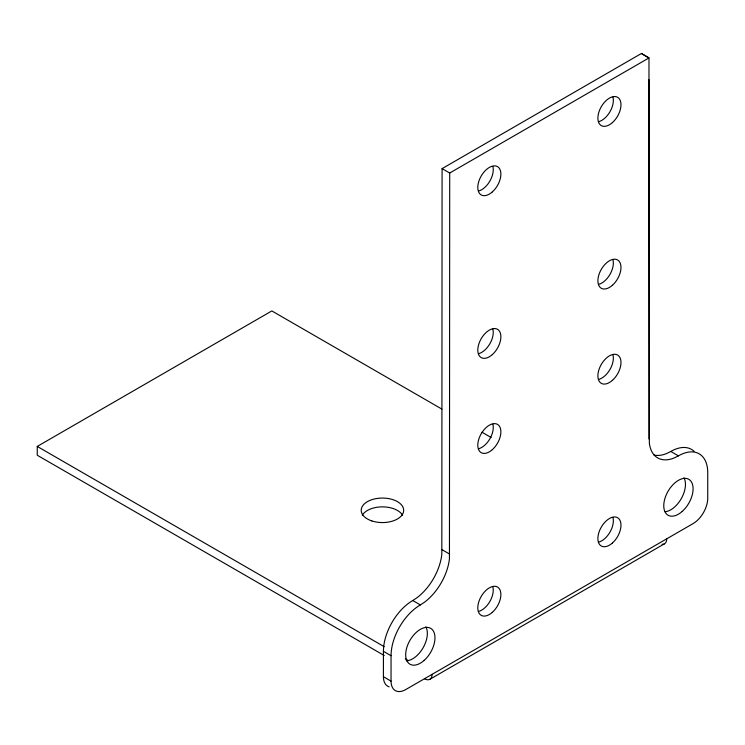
<?xml version="1.0" encoding="UTF-8"?>
<svg xmlns="http://www.w3.org/2000/svg" width="745" height="745" viewBox="0 0 745 745"><rect width="100%" height="100%" fill="white"/><g stroke="black" fill="none" stroke-linecap="round" stroke-linejoin="round"><path stroke-width="1.12" d="M441.822 409.052L271.832 310.926L37.25 446.432L37.25 455.232L384.224 655.507M389.151 686.834A20.739 11.976 -60 0 1 383.414 676.711L383.424 651.316A41.478 23.952 -60 0 1 412.749 600.526L416.576 598.011A41.469 23.933 -60 0 0 441.822 554.28L442.083 168.631L641.352 53.528L648.979 57.924L648.979 439.01M653.98 455.046A41.469 23.933 -60 0 0 666.971 453.379L670.789 451.461L678.416 455.865A41.478 23.952 -60 0 1 707.75 472.796L707.741 498.2A20.739 11.967 -60 0 1 693.083 523.605L405.708 689.581A20.739 11.976 -60 0 1 391.041 681.116L391.05 655.721A41.478 23.952 -60 0 1 420.376 604.921L424.203 602.416A41.469 23.933 -60 0 0 449.449 558.685L449.71 173.026L648.979 57.924L641.473 53.454M432.072 674.337L432.035 675.464A10.784 6.23 60 0 1 425.469 679.254L424.454 678.732M666.691 538.84L666.654 539.976A10.784 6.23 60 0 1 663.73 544.12M429.865 679.291L664.484 543.794M678.416 455.865L674.597 457.775A41.469 23.933 -60 0 1 649.361 443.21L648.979 79.696M442.083 168.631L449.71 173.026M482.062 432.277L491.113 437.501M442.074 549.717L449.701 554.112M412.749 600.517L420.376 604.921M37.25 446.432L384.224 646.707M405.345 658.897L408.362 660.638M383.424 651.316L391.05 655.721M383.414 676.711L391.041 681.116M670.789 451.461A41.478 23.952 -60 0 1 694.061 451.284M492.864 329.141A16.334 9.424 -60 0 1 478.728 353.642M612.958 97.139A16.334 9.424 -60 0 1 598.812 121.64M683.947 477.778A20.739 11.967 -60 0 1 681.498 498.256A20.739 11.967 -60 0 1 665.183 511.75M492.864 424.212A16.334 9.424 -60 0 1 478.728 448.714M492.864 586.883A16.334 9.424 -60 0 1 478.728 611.384M612.958 354.881A16.334 9.424 -60 0 1 598.812 379.382M425.842 626.806A20.73 11.967 -60 0 1 423.058 647.861A20.73 11.967 -60 0 1 406.211 660.796M662.901 544.288A10.784 6.23 60 0 1 662.007 544.278M612.958 259.809A16.334 9.424 -60 0 1 598.812 284.311M612.958 517.552A16.334 9.424 -60 0 1 598.812 542.053M362.349 515.186A21.233 12.255 0 0 1 382.446 506.861A21.233 12.255 0 0 1 402.551 515.186M492.864 166.47A16.334 9.424 -60 0 1 478.728 190.971M424.119 660.433A20.73 11.967 -60 0 0 430.685 628.333A20.73 11.967 -60 0 0 406.174 650.078A20.73 11.967 -60 0 0 424.119 660.433M612.418 122.59A16.334 9.424 -60 0 0 617.596 97.288A16.334 9.424 -60 0 0 598.282 114.423A16.334 9.424 -60 0 0 612.418 122.59M492.324 449.663A16.334 9.424 -60 0 0 497.502 424.371A16.334 9.424 -60 0 0 478.188 441.496A16.334 9.424 -60 0 0 492.324 449.663M612.418 380.332A16.334 9.424 -60 0 0 617.596 355.03A16.334 9.424 -60 0 0 598.282 372.165A16.334 9.424 -60 0 0 612.418 380.332M612.418 285.26A16.334 9.424 -60 0 0 617.596 259.958A16.334 9.424 -60 0 0 598.282 277.093A16.334 9.424 -60 0 0 612.418 285.26M492.324 354.592A16.334 9.424 -60 0 0 497.502 329.299A16.334 9.424 -60 0 0 478.188 346.425A16.334 9.424 -60 0 0 492.324 354.592M612.418 543.003A16.334 9.424 -60 0 0 617.596 517.7A16.334 9.424 -60 0 0 598.282 534.836A16.334 9.424 -60 0 0 612.418 543.003M492.324 612.334A16.334 9.424 -60 0 0 497.502 587.041A16.334 9.424 -60 0 0 478.188 604.167A16.334 9.424 -60 0 0 492.324 612.334M492.324 191.921A16.334 9.424 -60 0 0 497.502 166.619A16.334 9.424 -60 0 0 478.188 183.754A16.334 9.424 -60 0 0 492.324 191.921M682.215 511.433A20.739 11.967 -60 0 0 688.79 479.305A20.739 11.967 -60 0 0 664.261 501.059A20.739 11.967 -60 0 0 682.215 511.433M371.839 520.932A21.233 12.255 0 0 0 403.678 510.316A21.233 12.255 0 0 0 371.839 499.699A21.233 12.255 0 0 0 371.839 520.932"/></g></svg>
